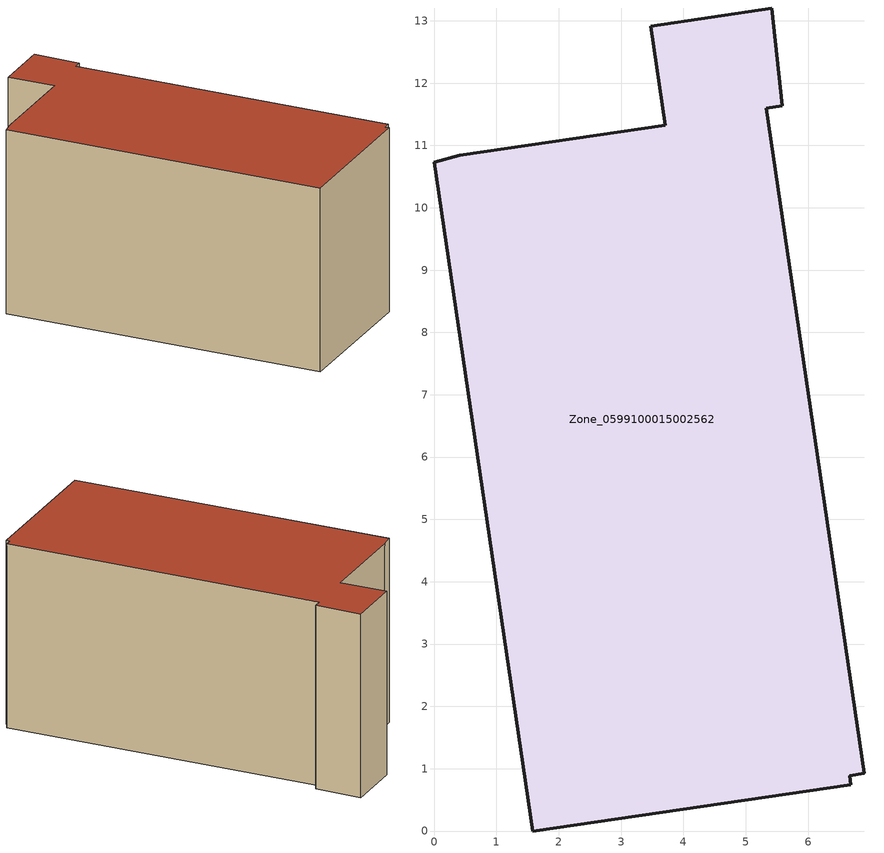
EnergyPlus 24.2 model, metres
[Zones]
Zone_0599100015002562
 floor ground (C_G): 3.71,11.33 3.47,12.92 5.42,13.21 5.58,11.64 5.33,11.6 6.9,0.92 6.67,0.88 6.69,0.75 1.58,0 0,10.73 0.41,10.85 z0.99
 wall outside (C_F): 5.58,11.64 5.42,13.21 3.47,12.92 3.71,11.33 0.41,10.85 0,10.73 1.58,0 6.69,0.75 6.67,0.88 6.9,0.92 5.33,11.6 5.58,11.64 z0.99:7.29
 roof outside (C_R): 1.58,0 6.69,0.75 6.67,0.88 6.9,0.92 5.33,11.6 5.58,11.64 5.42,13.21 3.47,12.92 3.71,11.33 0.41,10.85 0,10.73 z7.29
[BUILDING]
Pand.0599100015002562: North Axis=0; Terrain=City; Loads Convergence Tolerance Value=0.04; Temperature Convergence Tolerance Value=0.4; Solar Distribution=FullExterior; Maximum Number of Warmup Days=25; Minimum Number of Warmup Days=1
[Site:Location]
Rotterdam.The.Hague.AP_ZH_NLD Design_Conditions: Latitude=51.96; Longitude=4.45; Time Zone=1; Elevation=-4.5
[SITE:GROUNDTEMPERATURE:BUILDINGSURFACE]
18, 18, 18, 18, 18, 18, 18, 18, 18, 18, 18, 18
[MATERIAL] Thermal Absorptance=0.9; Solar Absorptance=0.7; Visible Absorptance=0.7
Name | Roughness | Thickness | Conductivity | Density | Specific Heat
G.TI.1975-1991 | MediumSmooth | 0.15 | 0.288461 | 540 | 1210
F.TI.1975-1991 | Rough | 0.3 | 0.230769 | 1920 | 840
R.TI.1975-1991 | MediumRough | 0.2 | 0.153846 | 1500 | 1000
[CONSTRUCTION]
C_G: G.TI.1975-1991
C_F: F.TI.1975-1991
C_R: R.TI.1975-1991
[ZONE]
Zone_0599100015002562: Type=1; Multiplier=1; Ceiling Height=Autocalculate; Volume=Autocalculate; Floor Area=autocalculate; Part of Total Floor Area=Yes
[ZONEINFILTRATION:DESIGNFLOWRATE]
Infil_Zone_0599100015002562: Zone or ZoneList or Space or SpaceList=Zone_0599100015002562; Schedule=AlwaysOn; Design Flow Rate Calculation Method=Flow/Area; Flow Rate per Floor Area=0.003; Constant Term Coefficient=1; Temperature Term Coefficient=0; Velocity Term Coefficient=0; Velocity Squared Term Coefficient=0
[HVACTEMPLATE:ZONE:IDEALLOADSAIRSYSTEM]
Zone_0599100015002562: Maximum Heating Supply Air Temperature=50; Minimum Cooling Supply Air Temperature=13; Maximum Heating Supply Air Humidity Ratio=0.0156; Minimum Cooling Supply Air Humidity Ratio=0.0077; Heating Limit=NoLimit; Cooling Limit=NoLimit; Dehumidification Control Type=ConstantSensibleHeatRatio; Cooling Sensible Heat Ratio=0.7; Dehumidification Setpoint=60; Humidification Control Type=None; Humidification Setpoint=30; Outdoor Air Method=None; Outdoor Air Flow Rate per Person=0.00944; Outdoor Air Flow Rate per Zone Floor Area=0; Outdoor Air Flow Rate per Zone=0; Demand Controlled Ventilation Type=None; Outdoor Air Economizer Type=NoEconomizer; Heat Recovery Type=None; Sensible Heat Recovery Effectiveness=0.7; Latent Heat Recovery Effectiveness=0.65
[ZONECONTROL:THERMOSTAT]
ThermostatControl_Zone_0599100015002562: Zone or ZoneList=Zone_0599100015002562; Control Type Schedule=DualSetpointControlType; Control 1=Thermostat_Zone_0599100015002562; Temperature Difference Between Cutout And Setpoint=0
[THERMOSTATSETPOINT:DUALSETPOINT]
Thermostat_Zone_0599100015002562: Heating Setpoint Temperature Schedule=HeatingSetpoint_Zone_0599100015002562; Cooling Setpoint Temperature Schedule=CoolingSetpoint_Zone_0599100015002562
[SCHEDULE:COMPACT]
HeatingSetpoint_Zone_0599100015002562: Through: 12/31, For: AllDays, Until: 24:00, 21
CoolingSetpoint_Zone_0599100015002562: Through: 12/31, For: AllDays, Until: 24:00, 24
DualSetpointControlType: Through: 12/31, For: AllDays, Until: 24:00, 4
AlwaysOn: Through: 12/31, For: AllDays, Until: 24:00, 1
